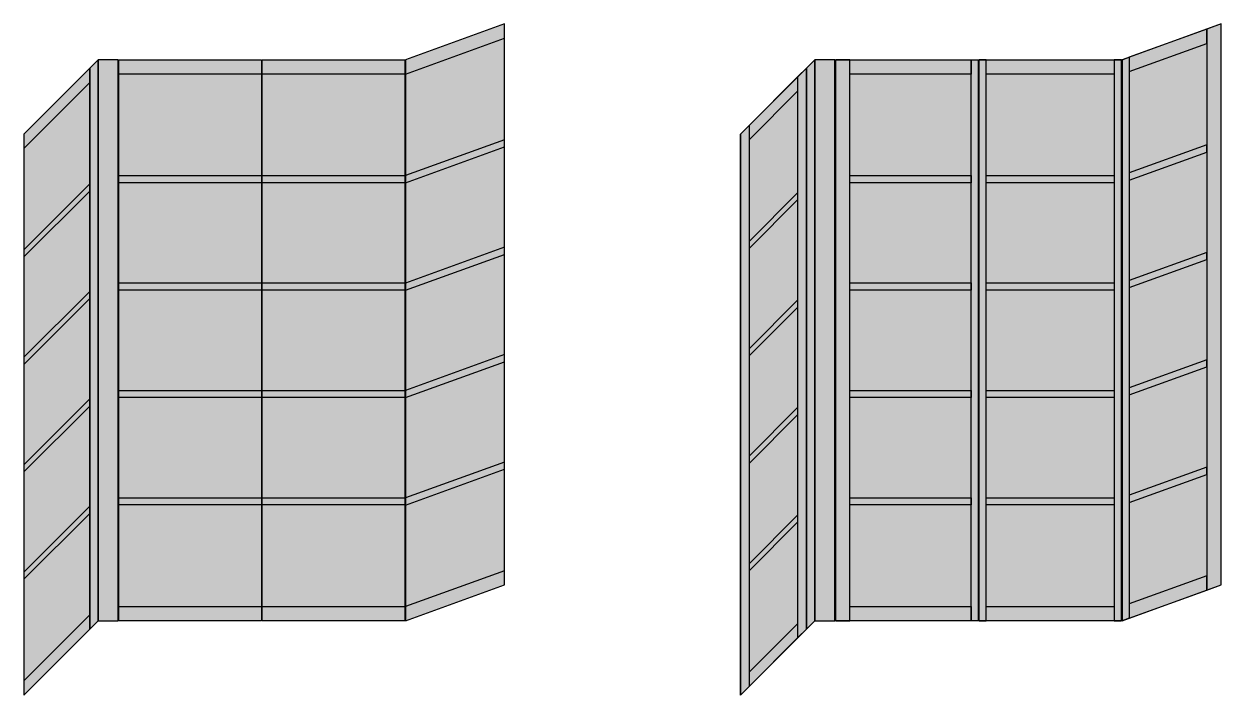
# Model space of a CAD drawing. Header units: millimetres. Extents: x 1713 to 34496, y -3951 to 7152.
# Drawn here: x 1929 to 6943, y -3951 to -1140 of the extents above; entities that cross this region are included whole.
import ezdxf

# ---------------------------------------------------------------- set-up
doc = ezdxf.new("R2010")
doc.units = ezdxf.units.MM

msp = doc.modelspace()

# ---------------------------------------------------------------- hatches: boundary and pattern name
h = msp.add_hatch(color=34)
h.dxf.hatch_style = 1
h.paths.add_polyline_path([(3941.234, -1139.802), (3526.734, -1289.802), (3526.734, -1349.646), (3941.234, -1199.646)])
h = msp.add_hatch(color=41)
h.dxf.hatch_style = 1
h.paths.add_polyline_path([(3526.734, -3639.802), (3941.234, -3489.802), (3941.234, -1139.802), (3526.734, -1289.802)])
h = msp.add_hatch(color=41)
h.dxf.hatch_style = 1
h.paths.add_polyline_path([(4930.753, -3950.929), (5206.524, -3675.158), (5206.524, -1325.158), (4930.753, -1600.929)])
h.paths.add_polyline_path([(5206.524, -3675.158), (5241.88, -3639.802), (5241.88, -1289.802), (5206.524, -1325.158)])
h.paths.add_polyline_path([(5325.88, -1289.802), (5241.88, -1289.802), (5241.88, -3639.802), (5325.88, -3639.802)])
h.paths.add_polyline_path([(5925.88, -3639.802), (5328.88, -3639.802), (5328.88, -1289.802), (5925.88, -1289.802)])
h.paths.add_polyline_path([(6525.88, -3639.802), (5928.88, -3639.802), (5928.88, -1289.802), (6525.88, -1289.802)])
h.paths.add_polyline_path([(6528.88, -3639.802), (6943.38, -3489.802), (6943.38, -1139.802), (6528.88, -1289.802)])
h = msp.add_hatch(color=34)
h.dxf.hatch_style = 1
h.paths.add_polyline_path([(6883.38, -1161.359), (6883.38, -3511.359), (6943.38, -3489.802), (6943.38, -1139.802)])
h = msp.add_hatch(color=34)
h.dxf.hatch_style = 1
h.paths.add_polyline_path([(6883.38, -1161.359), (6558.88, -1278.946), (6558.88, -1338.946), (6883.38, -1221.359)])
h = msp.add_hatch(color=41)
h.dxf.hatch_style = 1
h.paths.add_polyline_path([(2204.378, -3675.158), (2239.734, -3639.802), (2239.734, -1289.802), (2204.378, -1325.158)])
h = msp.add_hatch(color=41)
h.dxf.hatch_style = 1
h.paths.add_polyline_path([(2323.734, -1289.802), (2239.734, -1289.802), (2239.734, -3639.802), (2323.734, -3639.802)])
h = msp.add_hatch(color=34)
h.dxf.hatch_style = 1
h.paths.add_polyline_path([(2326.734, -1289.802), (2923.734, -1289.802), (2923.734, -1349.802), (2326.734, -1349.802)])
h = msp.add_hatch(color=41)
h.dxf.hatch_style = 1
h.paths.add_polyline_path([(2923.734, -3639.802), (2326.734, -3639.802), (2326.734, -1289.802), (2923.734, -1289.802)])
h = msp.add_hatch(color=34)
h.dxf.hatch_style = 1
h.paths.add_polyline_path([(2926.734, -1289.802), (3523.734, -1289.802), (3523.734, -1349.802), (2926.734, -1349.802)])
h = msp.add_hatch(color=41)
h.dxf.hatch_style = 1
h.paths.add_polyline_path([(3523.734, -3639.802), (2926.734, -3639.802), (2926.734, -1289.802), (3523.734, -1289.802)])
h = msp.add_hatch(color=34)
h.dxf.hatch_style = 1
h.paths.add_polyline_path([(5328.88, -1289.802), (5328.88, -3639.802), (5388.88, -3639.802), (5388.88, -1289.802)])
h = msp.add_hatch(color=34)
h.dxf.hatch_style = 1
h.paths.add_polyline_path([(5388.88, -1289.802), (5895.88, -1289.802), (5895.88, -1349.802), (5388.88, -1349.802)])
h = msp.add_hatch(color=34)
h.dxf.hatch_style = 1
h.paths.add_polyline_path([(5925.88, -1289.802), (5925.88, -3639.802), (5895.88, -3639.802), (5895.88, -1289.802)])
h = msp.add_hatch(color=34)
h.dxf.hatch_style = 1
h.paths.add_polyline_path([(5928.88, -1289.802), (5928.88, -3639.802), (5958.88, -3639.802), (5958.88, -1289.802)])
h = msp.add_hatch(color=34)
h.dxf.hatch_style = 1
h.paths.add_polyline_path([(5958.88, -1289.802), (6495.88, -1289.802), (6495.88, -1349.802), (5958.88, -1349.802)])
h = msp.add_hatch(color=34)
h.dxf.hatch_style = 1
h.paths.add_polyline_path([(6495.88, -1289.802), (6495.88, -3639.802), (6525.88, -3639.802), (6525.88, -1289.802)])
h = msp.add_hatch(color=34)
h.dxf.hatch_style = 1
h.paths.add_polyline_path([(6558.88, -1278.946), (6558.88, -3628.946), (6528.88, -3639.802), (6528.88, -1289.802)])
h = msp.add_hatch(color=34)
h.dxf.hatch_style = 1
h.paths.add_polyline_path([(2204.378, -1385.158), (2204.378, -1325.158), (1928.607, -1600.929), (1928.607, -1660.929)])
h = msp.add_hatch(color=41)
h.dxf.hatch_style = 1
h.paths.add_polyline_path([(1928.607, -3950.929), (2204.378, -3675.158), (2204.378, -1325.158), (1928.607, -1600.929)])
h = msp.add_hatch(color=34)
h.dxf.hatch_style = 1
h.paths.add_polyline_path([(5206.524, -1325.158), (5206.524, -3675.158), (5171.169, -3710.513), (5171.169, -1360.513)])
h = msp.add_hatch(color=34)
h.dxf.hatch_style = 1
h.paths.add_polyline_path([(5171.169, -1420.513), (5171.169, -1360.513), (4966.108, -1565.574), (4966.108, -1625.574)])
h = msp.add_hatch(color=34)
h.dxf.hatch_style = 1
h.paths.add_polyline_path([(4966.108, -1565.574), (4966.108, -3915.574), (4930.753, -3950.929), (4930.753, -1600.929)])
h = msp.add_hatch(color=34)
h.dxf.hatch_style = 1
h.paths.add_polyline_path([(3941.234, -1624.958), (3526.734, -1774.958), (3526.734, -1804.958), (3941.234, -1654.958)])
h = msp.add_hatch(color=34)
h.dxf.hatch_style = 1
h.paths.add_polyline_path([(6883.38, -1646.515), (6558.88, -1763.946), (6558.88, -1793.946), (6883.38, -1676.515)])
h = msp.add_hatch(color=34)
h.dxf.hatch_style = 1
h.paths.add_polyline_path([(2326.734, -1774.802), (2923.734, -1774.802), (2923.734, -1804.802), (2326.734, -1804.802)])
h = msp.add_hatch(color=34)
h.dxf.hatch_style = 1
h.paths.add_polyline_path([(2926.734, -1774.802), (3523.734, -1774.802), (3523.734, -1804.802), (2926.734, -1804.802)])
h = msp.add_hatch(color=34)
h.dxf.hatch_style = 1
h.paths.add_polyline_path([(5388.88, -1774.802), (5895.88, -1774.802), (5895.88, -1804.802), (5388.88, -1804.802)])
h = msp.add_hatch(color=34)
h.dxf.hatch_style = 1
h.paths.add_polyline_path([(5958.88, -1774.802), (6495.88, -1774.802), (6495.88, -1804.802), (5958.88, -1804.802)])
h = msp.add_hatch(color=34)
h.dxf.hatch_style = 1
h.paths.add_polyline_path([(2204.378, -1840.158), (2204.378, -1810.158), (1928.607, -2085.929), (1928.607, -2115.929)])
h = msp.add_hatch(color=34)
h.dxf.hatch_style = 1
h.paths.add_polyline_path([(5171.169, -1875.513), (5171.169, -1845.513), (4966.108, -2050.574), (4966.108, -2080.574)])
h = msp.add_hatch(color=34)
h.dxf.hatch_style = 1
h.paths.add_polyline_path([(3941.234, -2074.958), (3526.734, -2224.958), (3526.734, -2254.958), (3941.234, -2104.958)])
h = msp.add_hatch(color=34)
h.dxf.hatch_style = 1
h.paths.add_polyline_path([(6883.38, -2096.515), (6558.88, -2213.946), (6558.88, -2243.946), (6883.38, -2126.515)])
h = msp.add_hatch(color=34)
h.dxf.hatch_style = 1
h.paths.add_polyline_path([(2326.734, -2224.802), (2923.734, -2224.802), (2923.734, -2254.802), (2326.734, -2254.802)])
h = msp.add_hatch(color=34)
h.dxf.hatch_style = 1
h.paths.add_polyline_path([(2926.734, -2224.802), (3523.734, -2224.802), (3523.734, -2254.802), (2926.734, -2254.802)])
h = msp.add_hatch(color=34)
h.dxf.hatch_style = 1
h.paths.add_polyline_path([(5388.88, -2224.802), (5895.88, -2224.802), (5895.88, -2254.802), (5388.88, -2254.802)])
h = msp.add_hatch(color=34)
h.dxf.hatch_style = 1
h.paths.add_polyline_path([(5958.88, -2224.802), (6495.88, -2224.802), (6495.88, -2254.802), (5958.88, -2254.802)])
h = msp.add_hatch(color=34)
h.dxf.hatch_style = 1
h.paths.add_polyline_path([(2204.378, -2290.158), (2204.378, -2260.158), (1928.607, -2535.929), (1928.607, -2565.929)])
h = msp.add_hatch(color=34)
h.dxf.hatch_style = 1
h.paths.add_polyline_path([(5171.169, -2325.513), (5171.169, -2295.513), (4966.108, -2500.574), (4966.108, -2530.574)])
h = msp.add_hatch(color=34)
h.dxf.hatch_style = 1
h.paths.add_polyline_path([(3941.234, -2524.958), (3526.734, -2674.958), (3526.734, -2704.958), (3941.234, -2554.958)])
h = msp.add_hatch(color=34)
h.dxf.hatch_style = 1
h.paths.add_polyline_path([(6883.38, -2546.515), (6558.88, -2663.946), (6558.88, -2693.946), (6883.38, -2576.515)])
h = msp.add_hatch(color=34)
h.dxf.hatch_style = 1
h.paths.add_polyline_path([(2326.734, -2674.802), (2923.734, -2674.802), (2923.734, -2704.802), (2326.734, -2704.802)])
h = msp.add_hatch(color=34)
h.dxf.hatch_style = 1
h.paths.add_polyline_path([(2926.734, -2674.802), (3523.734, -2674.802), (3523.734, -2704.802), (2926.734, -2704.802)])
h = msp.add_hatch(color=34)
h.dxf.hatch_style = 1
h.paths.add_polyline_path([(5388.88, -2674.802), (5895.88, -2674.802), (5895.88, -2704.802), (5388.88, -2704.802)])
h = msp.add_hatch(color=34)
h.dxf.hatch_style = 1
h.paths.add_polyline_path([(5958.88, -2674.802), (6495.88, -2674.802), (6495.88, -2704.802), (5958.88, -2704.802)])
h = msp.add_hatch(color=34)
h.dxf.hatch_style = 1
h.paths.add_polyline_path([(2204.378, -2740.158), (2204.378, -2710.158), (1928.607, -2985.929), (1928.607, -3015.929)])
h = msp.add_hatch(color=34)
h.dxf.hatch_style = 1
h.paths.add_polyline_path([(5171.169, -2775.513), (5171.169, -2745.513), (4966.108, -2950.574), (4966.108, -2980.574)])
h = msp.add_hatch(color=34)
h.dxf.hatch_style = 1
h.paths.add_polyline_path([(3941.234, -2974.958), (3526.734, -3124.958), (3526.734, -3154.958), (3941.234, -3004.958)])
h = msp.add_hatch(color=34)
h.dxf.hatch_style = 1
h.paths.add_polyline_path([(6883.38, -2996.515), (6558.88, -3113.946), (6558.88, -3143.946), (6883.38, -3026.515)])
h = msp.add_hatch(color=34)
h.dxf.hatch_style = 1
h.paths.add_polyline_path([(2326.734, -3124.802), (2923.734, -3124.802), (2923.734, -3154.802), (2326.734, -3154.802)])
h = msp.add_hatch(color=34)
h.dxf.hatch_style = 1
h.paths.add_polyline_path([(2926.734, -3124.802), (3523.734, -3124.802), (3523.734, -3154.802), (2926.734, -3154.802)])
h = msp.add_hatch(color=34)
h.dxf.hatch_style = 1
h.paths.add_polyline_path([(5388.88, -3124.802), (5895.88, -3124.802), (5895.88, -3154.802), (5388.88, -3154.802)])
h = msp.add_hatch(color=34)
h.dxf.hatch_style = 1
h.paths.add_polyline_path([(5958.88, -3124.802), (6495.88, -3124.802), (6495.88, -3154.802), (5958.88, -3154.802)])
h = msp.add_hatch(color=34)
h.dxf.hatch_style = 1
h.paths.add_polyline_path([(2204.378, -3190.158), (2204.378, -3160.158), (1928.607, -3435.929), (1928.607, -3465.929)])
h = msp.add_hatch(color=34)
h.dxf.hatch_style = 1
h.paths.add_polyline_path([(5171.169, -3225.513), (5171.169, -3195.513), (4966.108, -3400.574), (4966.108, -3430.574)])
h = msp.add_hatch(color=34)
h.dxf.hatch_style = 1
h.paths.add_polyline_path([(3941.234, -3429.958), (3526.734, -3579.958), (3526.734, -3639.802), (3941.234, -3489.802)])
h = msp.add_hatch(color=34)
h.dxf.hatch_style = 1
h.paths.add_polyline_path([(6883.38, -3451.359), (6558.88, -3568.946), (6558.88, -3628.946), (6883.38, -3511.359)])
h = msp.add_hatch(color=34)
h.dxf.hatch_style = 1
h.paths.add_polyline_path([(2326.734, -3579.802), (2923.734, -3579.802), (2923.734, -3639.802), (2326.734, -3639.802)])
h = msp.add_hatch(color=34)
h.dxf.hatch_style = 1
h.paths.add_polyline_path([(2926.734, -3579.802), (3523.734, -3579.802), (3523.734, -3639.802), (2926.734, -3639.802)])
h = msp.add_hatch(color=34)
h.dxf.hatch_style = 1
h.paths.add_polyline_path([(5388.88, -3579.802), (5895.88, -3579.802), (5895.88, -3639.802), (5388.88, -3639.802)])
h = msp.add_hatch(color=34)
h.dxf.hatch_style = 1
h.paths.add_polyline_path([(5958.88, -3579.802), (6495.88, -3579.802), (6495.88, -3639.802), (5958.88, -3639.802)])
h = msp.add_hatch(color=34)
h.dxf.hatch_style = 1
h.paths.add_polyline_path([(2204.378, -3675.158), (2204.378, -3615.158), (1928.607, -3890.929), (1928.607, -3950.929)])
h = msp.add_hatch(color=34)
h.dxf.hatch_style = 1
h.paths.add_polyline_path([(5171.169, -3710.513), (5171.169, -3650.513), (4966.108, -3855.574), (4966.108, -3915.574)])

# ---------------------------------------------------------------- linework, layer by layer
for p, q in [((3941.234, -1289.802), (3941.234, -1139.802)), ((6943.38, -1289.802), (6943.38, -1139.802)), ((6883.38, -1221.359), (6883.38, -1161.359)), ((2239.734, -1289.802), (2204.378, -1325.158)), ((2326.734, -1324.802), (2326.734, -1294.802)), ((2926.734, -1324.802), (2926.734, -1294.802)), ((5241.88, -1289.802), (5206.524, -1325.158)), ((5328.88, -1324.802), (5328.88, -1294.802)), ((5928.88, -1324.802), (5928.88, -1294.802)), ((2239.734, -3639.802), (2204.378, -3675.158)), ((5241.88, -3639.802), (5206.524, -3675.158))]:
    msp.add_line(p, q)
at = {"color": 43}
for points in [[(3941.234, -1139.802), (3526.734, -1289.802), (3526.734, -1349.646), (3941.234, -1199.646)], [(3526.734, -3639.802), (3941.234, -3489.802), (3941.234, -1139.802), (3526.734, -1289.802)], [(6528.88, -3639.802), (6943.38, -3489.802), (6943.38, -1139.802), (6528.88, -1289.802)], [(6883.38, -1161.359), (6883.38, -3511.359), (6943.38, -3489.802), (6943.38, -1139.802)], [(6883.38, -1161.359), (6558.88, -1278.946), (6558.88, -1338.946), (6883.38, -1221.359)], [(2204.378, -3675.158), (2239.734, -3639.802), (2239.734, -1289.802), (2204.378, -1325.158)], [(2323.734, -1289.802), (2239.734, -1289.802), (2239.734, -3639.802), (2323.734, -3639.802)], [(2923.734, -3639.802), (2326.734, -3639.802), (2326.734, -1289.802), (2923.734, -1289.802)], [(2326.734, -1289.802), (2923.734, -1289.802), (2923.734, -1349.802), (2326.734, -1349.802)], [(3523.734, -3639.802), (2926.734, -3639.802), (2926.734, -1289.802), (3523.734, -1289.802)], [(2926.734, -1289.802), (3523.734, -1289.802), (3523.734, -1349.802), (2926.734, -1349.802)], [(5206.524, -3675.158), (5241.88, -3639.802), (5241.88, -1289.802), (5206.524, -1325.158)], [(5325.88, -1289.802), (5241.88, -1289.802), (5241.88, -3639.802), (5325.88, -3639.802)], [(5925.88, -3639.802), (5328.88, -3639.802), (5328.88, -1289.802), (5925.88, -1289.802)], [(5328.88, -1289.802), (5328.88, -3639.802), (5388.88, -3639.802), (5388.88, -1289.802)], [(5388.88, -1289.802), (5895.88, -1289.802), (5895.88, -1349.802), (5388.88, -1349.802)], [(5925.88, -1289.802), (5925.88, -3639.802), (5895.88, -3639.802), (5895.88, -1289.802)], [(6525.88, -3639.802), (5928.88, -3639.802), (5928.88, -1289.802), (6525.88, -1289.802)], [(5928.88, -1289.802), (5928.88, -3639.802), (5958.88, -3639.802), (5958.88, -1289.802)], [(5958.88, -1289.802), (6495.88, -1289.802), (6495.88, -1349.802), (5958.88, -1349.802)], [(6495.88, -1289.802), (6495.88, -3639.802), (6525.88, -3639.802), (6525.88, -1289.802)], [(6558.88, -1278.946), (6558.88, -3628.946), (6528.88, -3639.802), (6528.88, -1289.802)], [(2204.378, -1385.158), (2204.378, -1325.158), (1928.607, -1600.929), (1928.607, -1660.929)], [(1928.607, -3950.929), (2204.378, -3675.158), (2204.378, -1325.158), (1928.607, -1600.929)], [(4930.753, -3950.929), (5206.524, -3675.158), (5206.524, -1325.158), (4930.753, -1600.929)], [(5206.524, -1325.158), (5206.524, -3675.158), (5171.169, -3710.513), (5171.169, -1360.513)], [(5171.169, -1420.513), (5171.169, -1360.513), (4966.108, -1565.574), (4966.108, -1625.574)], [(4966.108, -1565.574), (4966.108, -3915.574), (4930.753, -3950.929), (4930.753, -1600.929)], [(3941.234, -1624.958), (3526.734, -1774.958), (3526.734, -1804.958), (3941.234, -1654.958)], [(6883.38, -1646.515), (6558.88, -1763.946), (6558.88, -1793.946), (6883.38, -1676.515)], [(2326.734, -1774.802), (2923.734, -1774.802), (2923.734, -1804.802), (2326.734, -1804.802)], [(2926.734, -1774.802), (3523.734, -1774.802), (3523.734, -1804.802), (2926.734, -1804.802)], [(5388.88, -1774.802), (5895.88, -1774.802), (5895.88, -1804.802), (5388.88, -1804.802)], [(5958.88, -1774.802), (6495.88, -1774.802), (6495.88, -1804.802), (5958.88, -1804.802)], [(2204.378, -1840.158), (2204.378, -1810.158), (1928.607, -2085.929), (1928.607, -2115.929)], [(5171.169, -1875.513), (5171.169, -1845.513), (4966.108, -2050.574), (4966.108, -2080.574)], [(3941.234, -2074.958), (3526.734, -2224.958), (3526.734, -2254.958), (3941.234, -2104.958)], [(6883.38, -2096.515), (6558.88, -2213.946), (6558.88, -2243.946), (6883.38, -2126.515)], [(2326.734, -2224.802), (2923.734, -2224.802), (2923.734, -2254.802), (2326.734, -2254.802)], [(2926.734, -2224.802), (3523.734, -2224.802), (3523.734, -2254.802), (2926.734, -2254.802)], [(5388.88, -2224.802), (5895.88, -2224.802), (5895.88, -2254.802), (5388.88, -2254.802)], [(5958.88, -2224.802), (6495.88, -2224.802), (6495.88, -2254.802), (5958.88, -2254.802)], [(2204.378, -2290.158), (2204.378, -2260.158), (1928.607, -2535.929), (1928.607, -2565.929)], [(5171.169, -2325.513), (5171.169, -2295.513), (4966.108, -2500.574), (4966.108, -2530.574)], [(3941.234, -2524.958), (3526.734, -2674.958), (3526.734, -2704.958), (3941.234, -2554.958)], [(6883.38, -2546.515), (6558.88, -2663.946), (6558.88, -2693.946), (6883.38, -2576.515)], [(2326.734, -2674.802), (2923.734, -2674.802), (2923.734, -2704.802), (2326.734, -2704.802)], [(2926.734, -2674.802), (3523.734, -2674.802), (3523.734, -2704.802), (2926.734, -2704.802)], [(5388.88, -2674.802), (5895.88, -2674.802), (5895.88, -2704.802), (5388.88, -2704.802)], [(5958.88, -2674.802), (6495.88, -2674.802), (6495.88, -2704.802), (5958.88, -2704.802)], [(2204.378, -2740.158), (2204.378, -2710.158), (1928.607, -2985.929), (1928.607, -3015.929)], [(5171.169, -2775.513), (5171.169, -2745.513), (4966.108, -2950.574), (4966.108, -2980.574)], [(3941.234, -2974.958), (3526.734, -3124.958), (3526.734, -3154.958), (3941.234, -3004.958)], [(6883.38, -2996.515), (6558.88, -3113.946), (6558.88, -3143.946), (6883.38, -3026.515)], [(2326.734, -3124.802), (2923.734, -3124.802), (2923.734, -3154.802), (2326.734, -3154.802)], [(2926.734, -3124.802), (3523.734, -3124.802), (3523.734, -3154.802), (2926.734, -3154.802)], [(5388.88, -3124.802), (5895.88, -3124.802), (5895.88, -3154.802), (5388.88, -3154.802)], [(5958.88, -3124.802), (6495.88, -3124.802), (6495.88, -3154.802), (5958.88, -3154.802)], [(2204.378, -3190.158), (2204.378, -3160.158), (1928.607, -3435.929), (1928.607, -3465.929)], [(5171.169, -3225.513), (5171.169, -3195.513), (4966.108, -3400.574), (4966.108, -3430.574)], [(3941.234, -3429.958), (3526.734, -3579.958), (3526.734, -3639.802), (3941.234, -3489.802)], [(6883.38, -3451.359), (6558.88, -3568.946), (6558.88, -3628.946), (6883.38, -3511.359)], [(2326.734, -3579.802), (2923.734, -3579.802), (2923.734, -3639.802), (2326.734, -3639.802)], [(2926.734, -3579.802), (3523.734, -3579.802), (3523.734, -3639.802), (2926.734, -3639.802)], [(5388.88, -3579.802), (5895.88, -3579.802), (5895.88, -3639.802), (5388.88, -3639.802)], [(5958.88, -3579.802), (6495.88, -3579.802), (6495.88, -3639.802), (5958.88, -3639.802)], [(2204.378, -3675.158), (2204.378, -3615.158), (1928.607, -3890.929), (1928.607, -3950.929)], [(5171.169, -3710.513), (5171.169, -3650.513), (4966.108, -3855.574), (4966.108, -3915.574)]]:
    msp.add_lwpolyline(points, close=True, dxfattribs=at)

doc.saveas('drawing.dxf')
